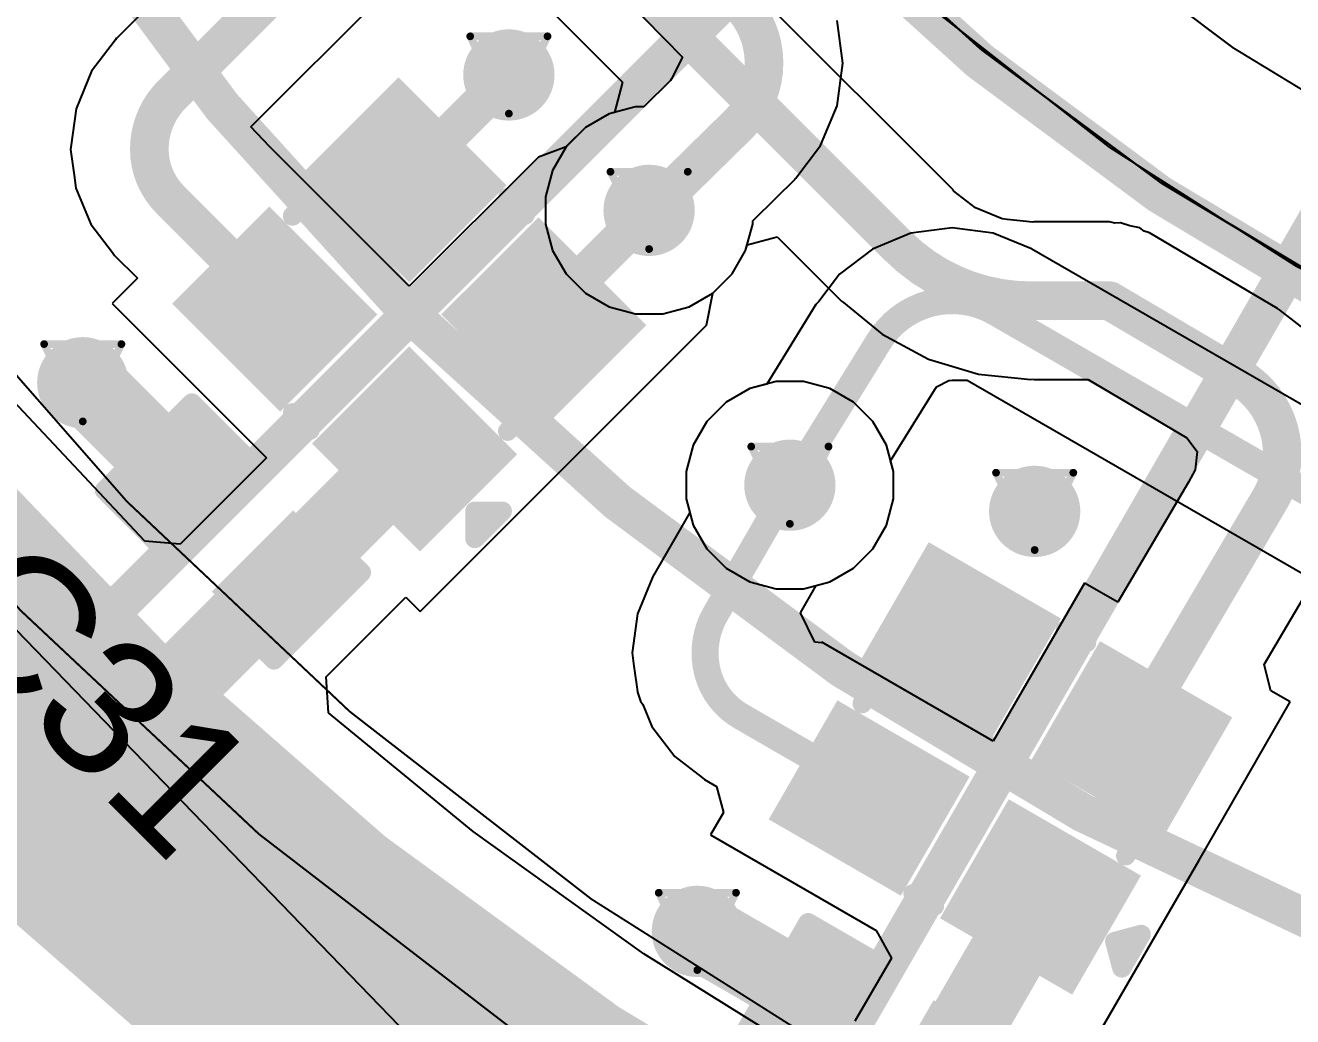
# Model space of a CAD drawing. Header units: inches. Extents: x -0.7 to 8.56, y -0.56 to 6.25.
# Drawn here: x 0.7883 to 1.1162, y 0.0626 to 0.3191 of the extents above; entities that cross this region are included whole.
import ezdxf

# ---------------------------------------------------------------- set-up
doc = ezdxf.new("R2010")
doc.units = ezdxf.units.IN
doc.header["$MEASUREMENT"] = 0
for name, color, linetype in [('Bottom Layer', 5, 'Continuous'), ('Dimension', 6, 'Continuous'), ('Drill Drawing', 1, 'Continuous'), ('Fabrication', 76, 'Continuous'), ('Mechanical 4', 56, 'Continuous'), ('Top Layer', 1, 'Continuous'), ('Top Overlay', 2, 'Continuous'), ('Top Paste', 8, 'Continuous'), ('Top Solder', 216, 'Continuous'), ('Via Holes', 16, 'Continuous')]:
    doc.layers.add(name, color=color, linetype=linetype)
doc.styles.add('Arial', font='', dxfattribs={"height": 0.2})
doc.styles.get('Arial').set_extended_font_data('Arial')

# ---------------------------------------------------------------- blocks, each defined once
blk = doc.blocks.new('SK6812_EC20_12')
at = {"layer": 'Top Layer'}
for points in [[(-0.04133855, 0.03740165), (-0.00984245, 0.03740165), (-0.00984245, 0.00984255), (-0.04133855, 0.00984255)], [(0.00984255, 0.03740175), (0.04133865, 0.03740175), (0.04133865, 0.00984265), (0.00984255, 0.00984265)], [(-0.04133855, -0.00984245), (-0.00984245, -0.00984245), (-0.00984245, -0.03740155), (-0.04133855, -0.03740155)], [(0.00984255, -0.00984235), (0.04133865, -0.00984235), (0.04133865, -0.03740145), (0.00984255, -0.03740145)]]:
    blk.add_hatch(color=1, dxfattribs=at).paths.add_polyline_path(points)
at = {"layer": 'Top Paste'}
for points in [[(-0.04133855, 0.03740165), (-0.00984245, 0.03740165), (-0.00984245, 0.00984255), (-0.04133855, 0.00984255)], [(0.00984255, 0.03740175), (0.04133865, 0.03740175), (0.04133865, 0.00984265), (0.00984255, 0.00984265)], [(-0.04133855, -0.00984245), (-0.00984245, -0.00984245), (-0.00984245, -0.03740155), (-0.04133855, -0.03740155)], [(0.00984255, -0.00984235), (0.04133865, -0.00984235), (0.04133865, -0.03740145), (0.00984255, -0.03740145)]]:
    blk.add_hatch(color=8, dxfattribs=at).paths.add_polyline_path(points)
at = {"layer": 'Top Solder'}
for points in [[(-0.04533855, 0.04140165), (-0.00584245, 0.04140165), (-0.00584245, 0.00584255), (-0.04533855, 0.00584255)], [(0.00584255, 0.04140175), (0.04533865, 0.04140175), (0.04533865, 0.00584265), (0.00584255, 0.00584265)], [(-0.04533855, -0.00584245), (-0.00584245, -0.00584245), (-0.00584245, -0.04140155), (-0.04533855, -0.04140155)], [(0.00584255, -0.00584235), (0.04533865, -0.00584235), (0.04533865, -0.04140145), (0.00584255, -0.04140145)]]:
    blk.add_hatch(color=216, dxfattribs=at).paths.add_polyline_path(points)
at = {"layer": 'Top Overlay'}
for points in [[(-0.0033702, 0.03937, 0.005, 0.005, 0), (0.003, 0.0393701, 0.005, 0.005, 0)], [(-0.03937, -0.0033701, 0.005, 0.005, 0), (-0.03937, 0.003, 0.005, 0.005, 0)], [(0.03937, -0.0033701, 0.005, 0.005, 0), (0.03937, 0.003, 0.005, 0.005, 0)], [(0.0480001, -0.0239999, 0.005, 0.005, 0), (0.0530001, -0.019, 0.005, 0.005, 0)], [(0.0530001, -0.0290001, 0.005, 0.005, 0), (0.0530001, -0.019, 0.005, 0.005, 0)], [(0.0530001, -0.0290001, 0.005, 0.005, 0), (0.0480001, -0.0239999, 0.005, 0.005, 0)], [(-0.0033701, -0.03937, 0.005, 0.005, 0), (0.003, -0.03937, 0.005, 0.005, 0)]]:
    blk.add_lwpolyline(points, format="xyseb", dxfattribs=at)
for points in [[(-0.0046202, 0.03937, 0.0025, 0.0025, 1), (-0.0021202, 0.03937, 0.0025, 0.0025, 1)], [(0.00175, 0.0393701, 0.0025, 0.0025, 1), (0.00425, 0.0393701, 0.0025, 0.0025, 1)], [(-0.04062, 0.003, 0.0025, 0.0025, 1), (-0.03812, 0.003, 0.0025, 0.0025, 1)], [(0.03812, 0.003, 0.0025, 0.0025, 1), (0.04062, 0.003, 0.0025, 0.0025, 1)], [(-0.04062, -0.0033701, 0.0025, 0.0025, 1), (-0.03812, -0.0033701, 0.0025, 0.0025, 1)], [(0.03812, -0.0033701, 0.0025, 0.0025, 1), (0.04062, -0.0033701, 0.0025, 0.0025, 1)], [(0.0517501, -0.019, 0.0025, 0.0025, 1), (0.0542501, -0.019, 0.0025, 0.0025, 1)], [(0.0517501, -0.019, 0.0025, 0.0025, 1), (0.0542501, -0.019, 0.0025, 0.0025, 1)], [(0.0467501, -0.0239999, 0.0025, 0.0025, 1), (0.0492501, -0.0239999, 0.0025, 0.0025, 1)], [(0.0467501, -0.0239999, 0.0025, 0.0025, 1), (0.0492501, -0.0239999, 0.0025, 0.0025, 1)], [(0.0517501, -0.0290001, 0.0025, 0.0025, 1), (0.0542501, -0.0290001, 0.0025, 0.0025, 1)], [(0.0517501, -0.0290001, 0.0025, 0.0025, 1), (0.0542501, -0.0290001, 0.0025, 0.0025, 1)], [(-0.0046201, -0.03937, 0.0025, 0.0025, 1), (-0.0021201, -0.03937, 0.0025, 0.0025, 1)], [(0.00175, -0.03937, 0.0025, 0.0025, 1), (0.00425, -0.03937, 0.0025, 0.0025, 1)]]:
    blk.add_lwpolyline(points, format="xyseb", close=True, dxfattribs=at)
blk = doc.blocks.new('SK6812_EC20_13')
at = {"layer": 'Top Layer'}
for points in [[(-0.04133855, 0.03740165), (-0.00984245, 0.03740165), (-0.00984245, 0.00984255), (-0.04133855, 0.00984255)], [(0.00984255, 0.03740155), (0.04133865, 0.03740155), (0.04133865, 0.00984245), (0.00984255, 0.00984245)], [(-0.04133855, -0.00984245), (-0.00984245, -0.00984245), (-0.00984245, -0.03740155), (-0.04133855, -0.03740155)], [(0.00984255, -0.00984245), (0.04133865, -0.00984245), (0.04133865, -0.03740155), (0.00984255, -0.03740155)]]:
    blk.add_hatch(color=1, dxfattribs=at).paths.add_polyline_path(points)
at = {"layer": 'Top Paste'}
for points in [[(-0.04133855, 0.03740165), (-0.00984245, 0.03740165), (-0.00984245, 0.00984255), (-0.04133855, 0.00984255)], [(0.00984255, 0.03740155), (0.04133865, 0.03740155), (0.04133865, 0.00984245), (0.00984255, 0.00984245)], [(-0.04133855, -0.00984245), (-0.00984245, -0.00984245), (-0.00984245, -0.03740155), (-0.04133855, -0.03740155)], [(0.00984255, -0.00984245), (0.04133865, -0.00984245), (0.04133865, -0.03740155), (0.00984255, -0.03740155)]]:
    blk.add_hatch(color=8, dxfattribs=at).paths.add_polyline_path(points)
at = {"layer": 'Top Solder'}
for points in [[(-0.04533855, 0.04140165), (-0.00584245, 0.04140165), (-0.00584245, 0.00584255), (-0.04533855, 0.00584255)], [(0.00584255, 0.04140155), (0.04533865, 0.04140155), (0.04533865, 0.00584245), (0.00584255, 0.00584245)], [(-0.04533855, -0.00584245), (-0.00584245, -0.00584245), (-0.00584245, -0.04140155), (-0.04533855, -0.04140155)], [(0.00584255, -0.00584245), (0.04533865, -0.00584245), (0.04533865, -0.04140155), (0.00584255, -0.04140155)]]:
    blk.add_hatch(color=216, dxfattribs=at).paths.add_polyline_path(points)
at = {"layer": 'Top Overlay'}
for points in [[(-0.00337, 0.0393701, 0.005, 0.005, 0), (0.003, 0.0393701, 0.005, 0.005, 0)], [(-0.03937, -0.0033701, 0.005, 0.005, 0), (-0.03937, 0.003, 0.005, 0.005, 0)], [(0.03937, -0.0033701, 0.005, 0.005, 0), (0.03937, 0.003, 0.005, 0.005, 0)], [(0.048, -0.024, 0.005, 0.005, 0), (0.053, -0.019, 0.005, 0.005, 0)], [(0.053, -0.0289999, 0.005, 0.005, 0), (0.053, -0.019, 0.005, 0.005, 0)], [(0.048, -0.024, 0.005, 0.005, 0), (0.053, -0.0289999, 0.005, 0.005, 0)], [(-0.0033701, -0.03937, 0.005, 0.005, 0), (0.003, -0.03937, 0.005, 0.005, 0)]]:
    blk.add_lwpolyline(points, format="xyseb", dxfattribs=at)
for points in [[(-0.00462, 0.0393701, 0.0025, 0.0025, 1), (-0.00212, 0.0393701, 0.0025, 0.0025, 1)], [(0.00175, 0.0393701, 0.0025, 0.0025, 1), (0.00425, 0.0393701, 0.0025, 0.0025, 1)], [(-0.04062, 0.003, 0.0025, 0.0025, 1), (-0.03812, 0.003, 0.0025, 0.0025, 1)], [(0.03812, 0.003, 0.0025, 0.0025, 1), (0.04062, 0.003, 0.0025, 0.0025, 1)], [(-0.04062, -0.0033701, 0.0025, 0.0025, 1), (-0.03812, -0.0033701, 0.0025, 0.0025, 1)], [(0.03812, -0.0033701, 0.0025, 0.0025, 1), (0.04062, -0.0033701, 0.0025, 0.0025, 1)], [(0.05175, -0.019, 0.0025, 0.0025, 1), (0.05425, -0.019, 0.0025, 0.0025, 1)], [(0.05175, -0.019, 0.0025, 0.0025, 1), (0.05425, -0.019, 0.0025, 0.0025, 1)], [(0.04675, -0.024, 0.0025, 0.0025, 1), (0.04925, -0.024, 0.0025, 0.0025, 1)], [(0.04675, -0.024, 0.0025, 0.0025, 1), (0.04925, -0.024, 0.0025, 0.0025, 1)], [(0.05175, -0.0289999, 0.0025, 0.0025, 1), (0.05425, -0.0289999, 0.0025, 0.0025, 1)], [(0.05175, -0.0289999, 0.0025, 0.0025, 1), (0.05425, -0.0289999, 0.0025, 0.0025, 1)], [(-0.0046201, -0.03937, 0.0025, 0.0025, 1), (-0.0021201, -0.03937, 0.0025, 0.0025, 1)], [(0.00175, -0.03937, 0.0025, 0.0025, 1), (0.00425, -0.03937, 0.0025, 0.0025, 1)]]:
    blk.add_lwpolyline(points, format="xyseb", close=True, dxfattribs=at)
blk = doc.blocks.new('C___0402_24')
at = {"layer": 'Top Layer'}
for points in [[(-0.0275, -0.0125), (-0.0275, 0.0125), (-0.009500000000000003, 0.0125), (-0.009499999999999996, -0.0125)], [(0.009500000000000003, -0.0125), (0.009499999999999996, 0.0125), (0.0275, 0.0125), (0.0275, -0.0125)]]:
    blk.add_hatch(color=1, dxfattribs=at).paths.add_polyline_path(points)
at = {"layer": 'Top Paste'}
for points in [[(-0.0275, -0.0125), (-0.0275, 0.0125), (-0.009500000000000003, 0.0125), (-0.009499999999999996, -0.0125)], [(0.009500000000000003, -0.0125), (0.009499999999999996, 0.0125), (0.0275, 0.0125), (0.0275, -0.0125)]]:
    blk.add_hatch(color=8, dxfattribs=at).paths.add_polyline_path(points)
at = {"layer": 'Top Solder'}
for points in [[(-0.0298622, -0.0148622), (-0.0298622, 0.0148622), (-0.007137800000000003, 0.0148622), (-0.007137799999999997, -0.0148622)], [(0.007137800000000003, -0.0148622), (0.007137799999999997, 0.0148622), (0.0298622, 0.0148622), (0.0298622, -0.0148622)]]:
    blk.add_hatch(color=216, dxfattribs=at).paths.add_polyline_path(points)
at = {"layer": 'Top Overlay'}
for points in [[(-0.031, 0.016, 0.005, 0.005, 0), (-0.011, 0.016, 0.005, 0.005, 0)], [(-0.031, -0.016, 0.005, 0.005, 0), (-0.031, 0.016, 0.005, 0.005, 0)], [(0.011, 0.016, 0.005, 0.005, 0), (0.031, 0.016, 0.005, 0.005, 0)], [(0.031, -0.016, 0.005, 0.005, 0), (0.031, 0.016, 0.005, 0.005, 0)], [(-0.031, -0.016, 0.005, 0.005, 0), (-0.011, -0.016, 0.005, 0.005, 0)], [(0.011, -0.016, 0.005, 0.005, 0), (0.031, -0.016, 0.005, 0.005, 0)]]:
    blk.add_lwpolyline(points, format="xyseb", dxfattribs=at)
for points in [[(-0.03225, 0.016, 0.0025, 0.0025, 1), (-0.02975, 0.016, 0.0025, 0.0025, 1)], [(-0.03225, 0.016, 0.0025, 0.0025, 1), (-0.02975, 0.016, 0.0025, 0.0025, 1)], [(-0.01225, 0.016, 0.0025, 0.0025, 1), (-0.00975, 0.016, 0.0025, 0.0025, 1)], [(0.00975, 0.016, 0.0025, 0.0025, 1), (0.01225, 0.016, 0.0025, 0.0025, 1)], [(0.02975, 0.016, 0.0025, 0.0025, 1), (0.03225, 0.016, 0.0025, 0.0025, 1)], [(0.02975, 0.016, 0.0025, 0.0025, 1), (0.03225, 0.016, 0.0025, 0.0025, 1)], [(-0.03225, -0.016, 0.0025, 0.0025, 1), (-0.02975, -0.016, 0.0025, 0.0025, 1)], [(-0.03225, -0.016, 0.0025, 0.0025, 1), (-0.02975, -0.016, 0.0025, 0.0025, 1)], [(-0.01225, -0.016, 0.0025, 0.0025, 1), (-0.00975, -0.016, 0.0025, 0.0025, 1)], [(0.00975, -0.016, 0.0025, 0.0025, 1), (0.01225, -0.016, 0.0025, 0.0025, 1)], [(0.02975, -0.016, 0.0025, 0.0025, 1), (0.03225, -0.016, 0.0025, 0.0025, 1)], [(0.02975, -0.016, 0.0025, 0.0025, 1), (0.03225, -0.016, 0.0025, 0.0025, 1)]]:
    blk.add_lwpolyline(points, format="xyseb", close=True, dxfattribs=at)
blk = doc.blocks.new('C___0402_25')
at = {"layer": 'Top Layer'}
for points in [[(-0.0275, -0.0125), (-0.0275, 0.0125), (-0.009500000000000003, 0.0125), (-0.009499999999999996, -0.0125)], [(0.009500000000000003, -0.0125), (0.009499999999999996, 0.0125), (0.0275, 0.0125), (0.0275, -0.0125)]]:
    blk.add_hatch(color=1, dxfattribs=at).paths.add_polyline_path(points)
at = {"layer": 'Top Paste'}
for points in [[(-0.0275, -0.0125), (-0.0275, 0.0125), (-0.009500000000000003, 0.0125), (-0.009499999999999996, -0.0125)], [(0.009500000000000003, -0.0125), (0.009499999999999996, 0.0125), (0.0275, 0.0125), (0.0275, -0.0125)]]:
    blk.add_hatch(color=8, dxfattribs=at).paths.add_polyline_path(points)
at = {"layer": 'Top Solder'}
for points in [[(-0.0298622, -0.0148622), (-0.0298622, 0.0148622), (-0.007137800000000003, 0.0148622), (-0.007137799999999997, -0.0148622)], [(0.007137800000000003, -0.0148622), (0.007137799999999997, 0.0148622), (0.0298622, 0.0148622), (0.0298622, -0.0148622)]]:
    blk.add_hatch(color=216, dxfattribs=at).paths.add_polyline_path(points)
at = {"layer": 'Top Overlay'}
for points in [[(-0.031, 0.016, 0.005, 0.005, 0), (-0.011, 0.016, 0.005, 0.005, 0)], [(-0.031, -0.016, 0.005, 0.005, 0), (-0.031, 0.016, 0.005, 0.005, 0)], [(0.011, 0.016, 0.005, 0.005, 0), (0.031, 0.016, 0.005, 0.005, 0)], [(0.031, -0.016, 0.005, 0.005, 0), (0.031, 0.016, 0.005, 0.005, 0)], [(-0.031, -0.016, 0.005, 0.005, 0), (-0.011, -0.016, 0.005, 0.005, 0)], [(0.011, -0.016, 0.005, 0.005, 0), (0.031, -0.016, 0.005, 0.005, 0)]]:
    blk.add_lwpolyline(points, format="xyseb", dxfattribs=at)
for points in [[(-0.03225, 0.016, 0.0025, 0.0025, 1), (-0.02975, 0.016, 0.0025, 0.0025, 1)], [(-0.03225, 0.016, 0.0025, 0.0025, 1), (-0.02975, 0.016, 0.0025, 0.0025, 1)], [(-0.01225, 0.016, 0.0025, 0.0025, 1), (-0.00975, 0.016, 0.0025, 0.0025, 1)], [(0.00975, 0.016, 0.0025, 0.0025, 1), (0.01225, 0.016, 0.0025, 0.0025, 1)], [(0.02975, 0.016, 0.0025, 0.0025, 1), (0.03225, 0.016, 0.0025, 0.0025, 1)], [(0.02975, 0.016, 0.0025, 0.0025, 1), (0.03225, 0.016, 0.0025, 0.0025, 1)], [(-0.03225, -0.016, 0.0025, 0.0025, 1), (-0.02975, -0.016, 0.0025, 0.0025, 1)], [(-0.03225, -0.016, 0.0025, 0.0025, 1), (-0.02975, -0.016, 0.0025, 0.0025, 1)], [(-0.01225, -0.016, 0.0025, 0.0025, 1), (-0.00975, -0.016, 0.0025, 0.0025, 1)], [(0.00975, -0.016, 0.0025, 0.0025, 1), (0.01225, -0.016, 0.0025, 0.0025, 1)], [(0.02975, -0.016, 0.0025, 0.0025, 1), (0.03225, -0.016, 0.0025, 0.0025, 1)], [(0.02975, -0.016, 0.0025, 0.0025, 1), (0.03225, -0.016, 0.0025, 0.0025, 1)]]:
    blk.add_lwpolyline(points, format="xyseb", close=True, dxfattribs=at)

msp = doc.modelspace()

# ---------------------------------------------------------------- hatches: boundary and pattern name
at = {"layer": 'Bottom Layer'}
h = msp.add_hatch(color=5, dxfattribs=at)
edge = h.paths.add_edge_path()
edge.add_arc((0.9134089, 0.30628), 0.011811, 0, 360)
h = msp.add_hatch(color=5, dxfattribs=at)
edge = h.paths.add_edge_path()
edge.add_arc((0.9496842, 0.2712482), 0.011811, 0, 360)
h = msp.add_hatch(color=5, dxfattribs=at)
edge = h.paths.add_edge_path()
edge.add_arc((0.8031668, 0.22665), 0.011811, 0, 360)
h = msp.add_hatch(color=5, dxfattribs=at)
edge = h.paths.add_edge_path()
edge.add_arc((0.9861072, 0.2001419), 0.011811, 0, 360)
h = msp.add_hatch(color=5, dxfattribs=at)
edge = h.paths.add_edge_path()
edge.add_arc((1.0494398, 0.1933712), 0.011811, 0, 360)
h = msp.add_hatch(color=5, dxfattribs=at)
edge = h.paths.add_edge_path()
edge.add_arc((0.9621769, 0.0847008), 0.011811, 0, 360)
at = {"layer": 'Top Layer'}
h = msp.add_hatch(color=1, dxfattribs=at)
edge = h.paths.add_edge_path()
edge.add_arc((0.9134089, 0.30628), 0.011811, 0, 360)
h = msp.add_hatch(color=1, dxfattribs=at)
edge = h.paths.add_edge_path()
edge.add_arc((0.9496842, 0.2712482), 0.011811, 0, 360)
h = msp.add_hatch(color=1, dxfattribs=at)
edge = h.paths.add_edge_path()
edge.add_arc((0.8031668, 0.22665), 0.011811, 0, 360)
h = msp.add_hatch(color=1, dxfattribs=at)
edge = h.paths.add_edge_path()
edge.add_arc((0.9861072, 0.2001419), 0.011811, 0, 360)
h = msp.add_hatch(color=1, dxfattribs=at)
edge = h.paths.add_edge_path()
edge.add_arc((1.0494398, 0.1933712), 0.011811, 0, 360)
h = msp.add_hatch(color=1, dxfattribs=at)
edge = h.paths.add_edge_path()
edge.add_arc((0.9621769, 0.0847008), 0.011811, 0, 360)
at = {"layer": 'Via Holes'}
h = msp.add_hatch(color=7, dxfattribs=at)
edge = h.paths.add_edge_path()
edge.add_arc((0.9134089, 0.30628), 0.0059055, 0, 360)
h = msp.add_hatch(color=7, dxfattribs=at)
edge = h.paths.add_edge_path()
edge.add_arc((0.9496842, 0.2712482), 0.0059055, 0, 360)
h = msp.add_hatch(color=7, dxfattribs=at)
edge = h.paths.add_edge_path()
edge.add_arc((0.8031668, 0.22665), 0.0059055, 0, 360)
h = msp.add_hatch(color=7, dxfattribs=at)
edge = h.paths.add_edge_path()
edge.add_arc((0.9861072, 0.2001419), 0.0059055, 0, 360)
h = msp.add_hatch(color=7, dxfattribs=at)
edge = h.paths.add_edge_path()
edge.add_arc((1.0494398, 0.1933712), 0.0059055, 0, 360)
h = msp.add_hatch(color=7, dxfattribs=at)
edge = h.paths.add_edge_path()
edge.add_arc((0.9621769, 0.0847008), 0.0059055, 0, 360)

# ---------------------------------------------------------------- linework, layer by layer
at = {"layer": 'Bottom Layer'}
for p, q in [((0.9352979, 0.3343356), (0.9535576, 0.3157339)), ((0.999786, 0.3093598), (0.9983304, 0.3204161)), ((0.9535576, 0.3157339), (0.9583418, 0.31086)), ((0.9583418, 0.31086), (0.9554763, 0.3052615)), ((0.9983304, 0.2983035), (0.999786, 0.3093598)), ((0.9554763, 0.3052615), (0.95524, 0.3048282)), ((0.95524, 0.3048282), (0.9483521, 0.2980592)), ((0.9393355, 0.2962321), (0.9332218, 0.2927024)), ((0.9461545, 0.2980592), (0.9393355, 0.2962321)), ((0.9483521, 0.2980592), (0.9461545, 0.2980592)), ((0.9940629, 0.2880007), (0.9983304, 0.2983035)), ((0.9332218, 0.2927024), (0.92823, 0.2877106)), ((0.92823, 0.2877106), (0.9247003, 0.2815969)), ((0.9876158, 0.2795989), (0.9940629, 0.2880007)), ((0.9247003, 0.2815969), (0.9228732, 0.2747779)), ((0.9826521, 0.2745861), (0.9873386, 0.2791913)), ((0.9873386, 0.2791913), (0.9874018, 0.2792679)), ((0.9874018, 0.2792679), (0.9874687, 0.2793124)), ((0.9874687, 0.2793124), (0.9875976, 0.2795055)), ((0.9875703, 0.2795321), (0.9876158, 0.2795989)), ((0.9875976, 0.2795055), (0.9875703, 0.2795321)), ((0.9228732, 0.2747779), (0.9228732, 0.2677185)), ((0.9764952, 0.2685354), (0.9826521, 0.2745861)), ((0.9228732, 0.2677185), (0.9247003, 0.2608995)), ((0.9746681, 0.2608995), (0.9764952, 0.2677185)), ((0.9764952, 0.2677185), (0.9764952, 0.2685354)), ((1.0280854, 0.2667613), (1.0174317, 0.2653587)), ((1.0387391, 0.2653587), (1.0280854, 0.2667613)), ((1.0174317, 0.2653587), (1.007504, 0.2612465)), ((1.0486075, 0.2612711), (1.0387391, 0.2653587)), ((0.9247003, 0.2608995), (0.92823, 0.2547858)), ((0.9711384, 0.2547858), (0.9746681, 0.2608995)), ((1.007504, 0.2612465), (0.9989788, 0.254705)), ((1.0486993, 0.2612399), (1.0486075, 0.2612711)), ((1.1682178, 0.1922356), (1.0486993, 0.2612399)), ((0.92823, 0.2547858), (0.9332218, 0.249794)), ((0.9661466, 0.249794), (0.9711384, 0.2547858)), ((0.9989788, 0.254705), (0.9935847, 0.2476752)), ((0.9332218, 0.249794), (0.9393355, 0.2462643)), ((0.9600329, 0.2462643), (0.9661466, 0.249794)), ((0.9393355, 0.2462643), (0.9461545, 0.2444372)), ((0.9532139, 0.2444372), (0.9600329, 0.2462643)), ((0.9928545, 0.2468921), (0.9801065, 0.2262908)), ((0.9935847, 0.2476752), (0.9928545, 0.2468921)), ((0.9461545, 0.2444372), (0.9532139, 0.2444372)), ((0.9801065, 0.2262908), (0.9757585, 0.2251258)), ((1.0240626, 0.2256328), (1.0272059, 0.2272313)), ((1.0272059, 0.2272313), (1.0280953, 0.2273057)), ((1.0280953, 0.2273057), (1.0320187, 0.2273097)), ((1.0320187, 0.2273097), (1.1493554, 0.159565)), ((0.9757585, 0.2251258), (0.9696448, 0.2215961)), ((1.0121793, 0.2064291), (1.0240626, 0.2256328)), ((0.9696448, 0.2215961), (0.964653, 0.2166043)), ((0.964653, 0.2166043), (0.9611233, 0.2104906)), ((0.9611233, 0.2104906), (0.9592962, 0.2036716)), ((0.9592962, 0.2036716), (0.9592962, 0.1966122)), ((1.0129182, 0.2036716), (1.0121793, 0.2064291)), ((1.0129182, 0.1966122), (1.0129182, 0.2036716)), ((0.9592962, 0.1966122), (0.9611233, 0.1897932)), ((1.0110911, 0.1897932), (1.0129182, 0.1966122)), ((0.9611233, 0.1897932), (0.964653, 0.1836795)), ((1.0075614, 0.1836795), (1.0110911, 0.1897932)), ((0.964653, 0.1836795), (0.9696448, 0.1786877)), ((1.0025696, 0.1786877), (1.0075614, 0.1836795)), ((0.9696448, 0.1786877), (0.9757585, 0.175158)), ((0.9964559, 0.175158), (1.0025696, 0.1786877)), ((0.9757585, 0.175158), (0.9825775, 0.1733309)), ((0.9896369, 0.1733309), (0.9964559, 0.175158)), ((0.9825775, 0.1733309), (0.9896369, 0.1733309))]:
    msp.add_line(p, q, dxfattribs=at)
for points in [[(0.9728943, 0.3251447, 0.01, 0.01, -0.4105589686091917), (0.9730493, 0.2937318, 0.01, 0.01, 0)], [(0.9499193, 0.2710088, 0.01, 0.01, 0), (0.9730453, 0.2937356, 0.01, 0.01, 0)], [(1.0088897, 0.2369691, 0.007, 0.007, -0.4113535420624391), (1.0392679, 0.2449043, 0.007, 0.007, 0)], [(1.0392681, 0.2449046, 0.007, 0.007, 0), (1.1587866, 0.1759003, 0.007, 0.007, 0)], [(0.9861072, 0.2001419, 0.007, 0.007, 0), (1.0088943, 0.2369666, 0.007, 0.007, 0)]]:
    msp.add_lwpolyline(points, format="xyseb", dxfattribs=at)
for points in [[(0.9705453, 0.2937356, 0.005, 0.005, 1), (0.9755453, 0.2937356, 0.005, 0.005, 1)], [(0.9705493, 0.2937318, 0.005, 0.005, 1), (0.9755493, 0.2937318, 0.005, 0.005, 1)], [(0.9474193, 0.2710088, 0.005, 0.005, 1), (0.9524193, 0.2710088, 0.005, 0.005, 1)], [(1.0375179, 0.2449043, 0.0035, 0.0035, 1), (1.0410179, 0.2449043, 0.0035, 0.0035, 1)], [(1.0375181, 0.2449046, 0.0035, 0.0035, 1), (1.0410181, 0.2449046, 0.0035, 0.0035, 1)], [(1.0071397, 0.2369691, 0.0035, 0.0035, 1), (1.0106397, 0.2369691, 0.0035, 0.0035, 1)], [(1.0071443, 0.2369666, 0.0035, 0.0035, 1), (1.0106443, 0.2369666, 0.0035, 0.0035, 1)], [(0.9843572, 0.2001419, 0.0035, 0.0035, 1), (0.9878572, 0.2001419, 0.0035, 0.0035, 1)]]:
    msp.add_lwpolyline(points, format="xyseb", close=True, dxfattribs=at)
at = {"layer": 'Dimension'}
for points in [[(2.2956693, 0.7664173, 0.01, 0.01, 1), (0.5240157, 0.7664173, 0.01, 0.01, 1)], [(2.1480447, 0.7664144, 0.01, 0.01, 1), (0.6716667, 0.7664144, 0.01, 0.01, 1)]]:
    msp.add_lwpolyline(points, format="xyseb", close=True, dxfattribs=at)
for points in [[(0.8792584, -0.1526061, 0.01, 0.01, 0), (1.8831959, 1.5862635, 0.01, 0.01, 0)], [(0.655656, 0.0120999, 0.01, 0.01, 0), (2.0754373, 1.4318812, 0.01, 0.01, 0)]]:
    msp.add_lwpolyline(points, format="xyseb", dxfattribs=at)
at = {"layer": 'Drill Drawing'}
for points in [[(0.9034089, 0.31628, 0.002, 0.002, 0), (0.9234089, 0.31628, 0.002, 0.002, 0)], [(0.9034089, 0.31628, 0.002, 0.002, 0), (0.9134089, 0.29628, 0.002, 0.002, 0)], [(0.9134089, 0.29628, 0.002, 0.002, 0), (0.9234089, 0.31628, 0.002, 0.002, 0)], [(0.9396842, 0.2812482, 0.002, 0.002, 0), (0.9596842, 0.2812482, 0.002, 0.002, 0)], [(0.9396842, 0.2812482, 0.002, 0.002, 0), (0.9496842, 0.2612482, 0.002, 0.002, 0)], [(0.9496842, 0.2612482, 0.002, 0.002, 0), (0.9596842, 0.2812482, 0.002, 0.002, 0)], [(0.7931668, 0.23665, 0.002, 0.002, 0), (0.8131668, 0.23665, 0.002, 0.002, 0)], [(0.7931668, 0.23665, 0.002, 0.002, 0), (0.8031668, 0.21665, 0.002, 0.002, 0)], [(0.8031668, 0.21665, 0.002, 0.002, 0), (0.8131668, 0.23665, 0.002, 0.002, 0)], [(0.9761072, 0.2101419, 0.002, 0.002, 0), (0.9961072, 0.2101419, 0.002, 0.002, 0)], [(0.9761072, 0.2101419, 0.002, 0.002, 0), (0.9861072, 0.1901419, 0.002, 0.002, 0)], [(0.9861072, 0.1901419, 0.002, 0.002, 0), (0.9961072, 0.2101419, 0.002, 0.002, 0)], [(1.0394398, 0.2033712, 0.002, 0.002, 0), (1.0594398, 0.2033712, 0.002, 0.002, 0)], [(1.0394398, 0.2033712, 0.002, 0.002, 0), (1.0494398, 0.1833712, 0.002, 0.002, 0)], [(1.0494398, 0.1833712, 0.002, 0.002, 0), (1.0594398, 0.2033712, 0.002, 0.002, 0)], [(0.9521769, 0.0947008, 0.002, 0.002, 0), (0.9721769, 0.0947008, 0.002, 0.002, 0)], [(0.9521769, 0.0947008, 0.002, 0.002, 0), (0.9621769, 0.0747008, 0.002, 0.002, 0)], [(0.9621769, 0.0747008, 0.002, 0.002, 0), (0.9721769, 0.0947008, 0.002, 0.002, 0)]]:
    msp.add_lwpolyline(points, format="xyseb", dxfattribs=at)
for points in [[(0.9029089, 0.31628, 0.001, 0.001, 1), (0.9039089, 0.31628, 0.001, 0.001, 1)], [(0.9029089, 0.31628, 0.001, 0.001, 1), (0.9039089, 0.31628, 0.001, 0.001, 1)], [(0.9229089, 0.31628, 0.001, 0.001, 1), (0.9239089, 0.31628, 0.001, 0.001, 1)], [(0.9229089, 0.31628, 0.001, 0.001, 1), (0.9239089, 0.31628, 0.001, 0.001, 1)], [(0.9129089, 0.29628, 0.001, 0.001, 1), (0.9139089, 0.29628, 0.001, 0.001, 1)], [(0.9129089, 0.29628, 0.001, 0.001, 1), (0.9139089, 0.29628, 0.001, 0.001, 1)], [(0.9391842, 0.2812482, 0.001, 0.001, 1), (0.9401842, 0.2812482, 0.001, 0.001, 1)], [(0.9391842, 0.2812482, 0.001, 0.001, 1), (0.9401842, 0.2812482, 0.001, 0.001, 1)], [(0.9591842, 0.2812482, 0.001, 0.001, 1), (0.9601842, 0.2812482, 0.001, 0.001, 1)], [(0.9591842, 0.2812482, 0.001, 0.001, 1), (0.9601842, 0.2812482, 0.001, 0.001, 1)], [(0.9491842, 0.2612482, 0.001, 0.001, 1), (0.9501842, 0.2612482, 0.001, 0.001, 1)], [(0.9491842, 0.2612482, 0.001, 0.001, 1), (0.9501842, 0.2612482, 0.001, 0.001, 1)], [(0.7926668, 0.23665, 0.001, 0.001, 1), (0.7936668, 0.23665, 0.001, 0.001, 1)], [(0.7926668, 0.23665, 0.001, 0.001, 1), (0.7936668, 0.23665, 0.001, 0.001, 1)], [(0.8126668, 0.23665, 0.001, 0.001, 1), (0.8136668, 0.23665, 0.001, 0.001, 1)], [(0.8126668, 0.23665, 0.001, 0.001, 1), (0.8136668, 0.23665, 0.001, 0.001, 1)], [(0.8026668, 0.21665, 0.001, 0.001, 1), (0.8036668, 0.21665, 0.001, 0.001, 1)], [(0.8026668, 0.21665, 0.001, 0.001, 1), (0.8036668, 0.21665, 0.001, 0.001, 1)], [(0.9756072, 0.2101419, 0.001, 0.001, 1), (0.9766072, 0.2101419, 0.001, 0.001, 1)], [(0.9756072, 0.2101419, 0.001, 0.001, 1), (0.9766072, 0.2101419, 0.001, 0.001, 1)], [(0.9956072, 0.2101419, 0.001, 0.001, 1), (0.9966072, 0.2101419, 0.001, 0.001, 1)], [(0.9956072, 0.2101419, 0.001, 0.001, 1), (0.9966072, 0.2101419, 0.001, 0.001, 1)], [(1.0389398, 0.2033712, 0.001, 0.001, 1), (1.0399398, 0.2033712, 0.001, 0.001, 1)], [(1.0389398, 0.2033712, 0.001, 0.001, 1), (1.0399398, 0.2033712, 0.001, 0.001, 1)], [(1.0589398, 0.2033712, 0.001, 0.001, 1), (1.0599398, 0.2033712, 0.001, 0.001, 1)], [(1.0589398, 0.2033712, 0.001, 0.001, 1), (1.0599398, 0.2033712, 0.001, 0.001, 1)], [(0.9856072, 0.1901419, 0.001, 0.001, 1), (0.9866072, 0.1901419, 0.001, 0.001, 1)], [(0.9856072, 0.1901419, 0.001, 0.001, 1), (0.9866072, 0.1901419, 0.001, 0.001, 1)], [(1.0489398, 0.1833712, 0.001, 0.001, 1), (1.0499398, 0.1833712, 0.001, 0.001, 1)], [(1.0489398, 0.1833712, 0.001, 0.001, 1), (1.0499398, 0.1833712, 0.001, 0.001, 1)], [(0.9516769, 0.0947008, 0.001, 0.001, 1), (0.9526769, 0.0947008, 0.001, 0.001, 1)], [(0.9516769, 0.0947008, 0.001, 0.001, 1), (0.9526769, 0.0947008, 0.001, 0.001, 1)], [(0.9716769, 0.0947008, 0.001, 0.001, 1), (0.9726769, 0.0947008, 0.001, 0.001, 1)], [(0.9716769, 0.0947008, 0.001, 0.001, 1), (0.9726769, 0.0947008, 0.001, 0.001, 1)], [(0.9616769, 0.0747008, 0.001, 0.001, 1), (0.9626769, 0.0747008, 0.001, 0.001, 1)], [(0.9616769, 0.0747008, 0.001, 0.001, 1), (0.9626769, 0.0747008, 0.001, 0.001, 1)]]:
    msp.add_lwpolyline(points, format="xyseb", close=True, dxfattribs=at)
at = {"layer": 'Fabrication'}
for points in [[(2.0942342, 1.2335698, 0.0005, 0.0005, -1.167099627659095), (0.6171295, 0.5349223, 0.0005, 0.0005, 0)], [(2.0942342, 1.2335698, 0.0005, 0.0005, -1.167099627659095), (0.6171295, 0.5349223, 0.0005, 0.0005, 0)], [(2.0942342, 1.2335698, 0.0005, 0.0005, -1.167099627659095), (0.6171295, 0.5349223, 0.0005, 0.0005, 0)], [(2.0942342, 1.2335698, 0.0005, 0.0005, -1.167099627659095), (0.6171295, 0.5349223, 0.0005, 0.0005, 0)], [(2.1461081, 1.2259171, 0.0005, 0.0005, -1.205705075990638), (0.5581672, 0.6122038, 0.0005, 0.0005, 0)], [(2.1461081, 1.2259171, 0.0005, 0.0005, -1.205705075990638), (0.5581672, 0.6122038, 0.0005, 0.0005, 0)], [(1.8136853, 1.2005843, 0.0005, 0.0005, -1.25098555056393), (0.8600801, 0.5540853, 0.0005, 0.0005, 0)], [(1.8136853, 1.2005843, 0.0005, 0.0005, -1.25098555056393), (0.8600801, 0.5540853, 0.0005, 0.0005, 0)], [(1.8136853, 1.2005843, 0.0005, 0.0005, -1.25098555056393), (0.8600801, 0.5540853, 0.0005, 0.0005, 0)], [(1.8136853, 1.2005843, 0.0005, 0.0005, -1.25098555056393), (0.8600801, 0.5540853, 0.0005, 0.0005, 0)], [(1.7649782, 1.1912166, 0.0005, 0.0005, -1.342702750343207), (0.8816655, 0.6122038, 0.0005, 0.0005, 0)]]:
    msp.add_lwpolyline(points, format="xyseb", dxfattribs=at)
at = {"layer": 'Mechanical 4'}
for points in [[(2.0004333, 0.7696832, 0.0005, 0.0005, 1), (0.8193309, 0.7696832, 0.0005, 0.0005, 1)], [(2.0004333, 0.7696832, 0.0005, 0.0005, 1), (0.8193309, 0.7696832, 0.0005, 0.0005, 1)], [(2.0004333, 0.7696832, 0.0005, 0.0005, 1), (0.8193309, 0.7696832, 0.0005, 0.0005, 1)], [(2.0004333, 0.7696832, 0.0005, 0.0005, 1), (0.8193309, 0.7696832, 0.0005, 0.0005, 1)], [(2.0009765, 0.7692317, 0.0005, 0.0005, 1), (0.8198741, 0.7692317, 0.0005, 0.0005, 1)], [(2.0009765, 0.7692317, 0.0005, 0.0005, 1), (0.8198741, 0.7692317, 0.0005, 0.0005, 1)], [(2.0009765, 0.7692317, 0.0005, 0.0005, 1), (0.8198741, 0.7692317, 0.0005, 0.0005, 1)], [(2.0009765, 0.7692317, 0.0005, 0.0005, 1), (0.8198741, 0.7692317, 0.0005, 0.0005, 1)]]:
    msp.add_lwpolyline(points, format="xyseb", close=True, dxfattribs=at)
at = {"layer": 'Top Layer'}
for p, q in [((1.0283346, 0.2765795), (0.9307481, 0.3741661)), ((0.8657347, 0.3695782), (0.8119779, 0.3158208)), ((0.6073228, 0.3471575), (0.9423228, 0.0011575)), ((0.8466591, 0.2928253), (0.8959244, 0.3420912)), ((0.9049567, 0.3422807), (0.9428237, 0.3044137)), ((0.8116346, 0.3153347), (0.8054637, 0.3072927)), ((0.8119195, 0.3157622), (0.8116346, 0.3153347)), ((0.8119605, 0.3158033), (0.8119195, 0.3157622)), ((0.8119708, 0.3158102), (0.8119605, 0.3158033)), ((0.8119779, 0.3158208), (0.8119708, 0.3158102)), ((0.8054637, 0.3072927), (0.8014211, 0.2975331)), ((0.9428237, 0.3044137), (0.9407316, 0.2966062)), ((0.8014211, 0.2975331), (0.8001183, 0.2876369)), ((0.9393355, 0.2962321), (0.9332218, 0.2927024)), ((0.9407316, 0.2966062), (0.9393355, 0.2962321)), ((0.8514607, 0.2878141), (0.8466591, 0.2928253)), ((0.9332218, 0.2927024), (0.9282535, 0.2877341)), ((0.8001183, 0.2876369), (0.7999967, 0.2870257)), ((0.7999967, 0.2870257), (0.8000034, 0.2869912)), ((0.8000034, 0.2869912), (0.8009368, 0.2803777)), ((0.8876511, 0.2516236), (0.8514607, 0.2878141)), ((0.9282292, 0.2877103), (0.9210577, 0.2850303)), ((0.9282535, 0.2877341), (0.9282292, 0.2877103)), ((0.9210578, 0.2850303), (0.8876511, 0.2516236)), ((0.9210577, 0.2850303), (0.9210578, 0.2850303)), ((0.8009368, 0.2803777), (0.8013775, 0.2770301)), ((0.8013775, 0.2770301), (0.8052494, 0.2676826)), ((1.0283349, 0.2765793), (1.0283346, 0.2765795)), ((1.0285682, 0.27623), (1.0283349, 0.2765793)), ((1.034155, 0.2719431), (1.0285682, 0.27623)), ((1.0410448, 0.2690893), (1.034155, 0.2719431)), ((1.0423198, 0.2689214), (1.0410448, 0.2690893)), ((1.0489543, 0.2681871), (1.0423198, 0.2689214)), ((0.8052494, 0.2676826), (0.8108667, 0.260362)), ((1.0493222, 0.2682602), (1.0489543, 0.2681871)), ((1.0493227, 0.2682601), (1.0493222, 0.2682602)), ((1.0558933, 0.26826), (1.0493227, 0.2682601)), ((1.0688065, 0.26826), (1.0558933, 0.26826)), ((1.0702183, 0.2679792), (1.0688065, 0.26826)), ((1.0716556, 0.26806), (1.0702183, 0.2679792)), ((1.0740854, 0.26721), (1.0716556, 0.26806)), ((1.0766101, 0.2667078), (1.0740854, 0.26721)), ((1.077807, 0.265908), (1.0766101, 0.2667078)), ((1.0791658, 0.2654327), (1.077807, 0.265908)), ((0.9750422, 0.2622956), (0.9828497, 0.2643876)), ((0.9828497, 0.2643876), (0.9994966, 0.2477407)), ((1.1122945, 0.2458939), (1.0791658, 0.2654327)), ((0.8108667, 0.260362), (0.811369, 0.2596103)), ((0.811369, 0.2596103), (0.8173129, 0.2536664)), ((0.9711384, 0.2547858), (0.9746681, 0.2608995)), ((0.9746681, 0.2608995), (0.9750422, 0.2622956)), ((0.8173129, 0.2536664), (0.8107602, 0.2471137)), ((0.9661467, 0.2497941), (0.9711384, 0.2547858)), ((0.964542, 0.241546), (0.9661467, 0.2497941)), ((0.8107602, 0.2471137), (0.8506688, 0.2072051)), ((0.9994966, 0.2477407), (0.9999939, 0.2474084)), ((0.9999939, 0.2474084), (1.0100178, 0.2391821)), ((1.1127609, 0.2454772), (1.1122945, 0.2458939)), ((1.1211199, 0.2390632), (1.1127609, 0.2454772)), ((0.9238416, 0.2008457), (0.964542, 0.2415461)), ((0.964542, 0.2415461), (0.964542, 0.241546)), ((1.0100178, 0.2391821), (1.0219738, 0.2327914)), ((1.0219738, 0.2327914), (1.0349469, 0.2288561)), ((0.9825775, 0.2269529), (0.9757585, 0.2251258)), ((0.9896369, 0.2269529), (0.9825775, 0.2269529)), ((0.9964559, 0.2251258), (0.9896369, 0.2269529)), ((1.0349469, 0.2288561), (1.0484384, 0.2275273)), ((1.0484384, 0.2275273), (1.0488584, 0.2275687)), ((1.0488584, 0.2275687), (1.0493223, 0.2274764)), ((1.0493223, 0.2274764), (1.063241, 0.2274764)), ((1.063241, 0.2274764), (1.0888079, 0.2123975)), ((0.9757585, 0.2251258), (0.9696448, 0.2215961)), ((1.0025696, 0.2215961), (0.9964559, 0.2251258)), ((0.8192186, 0.1856544), (0.7852678, 0.2219032)), ((0.9696448, 0.2215961), (0.964653, 0.2166043)), ((1.0075614, 0.2166043), (1.0025696, 0.2215961)), ((0.964653, 0.2166043), (0.9611233, 0.2104906)), ((1.0110911, 0.2104906), (1.0075614, 0.2166043)), ((0.9611233, 0.2104906), (0.9592962, 0.2036716)), ((1.0129182, 0.2036716), (1.0110911, 0.2104906)), ((1.0888079, 0.2123975), (1.0914606, 0.2088623)), ((0.8506688, 0.2072051), (0.8373846, 0.193921)), ((1.091416, 0.2081261), (1.0909991, 0.2041129)), ((1.0914606, 0.2088623), (1.091416, 0.2081261)), ((0.9592962, 0.2036716), (0.9592962, 0.1966122)), ((1.0129182, 0.1966122), (1.0129182, 0.2036716)), ((1.0909991, 0.2041129), (1.0892668, 0.2009568)), ((0.890435, 0.1674391), (0.9238416, 0.2008457)), ((1.0892668, 0.2009568), (1.0709443, 0.1698503)), ((0.837383, 0.1939194), (0.8368238, 0.1933601)), ((0.837384, 0.19392), (0.837383, 0.1939194)), ((0.8373846, 0.193921), (0.837384, 0.19392)), ((0.9592962, 0.1966122), (0.9602448, 0.193072)), ((1.0110911, 0.1897932), (1.0129182, 0.1966122)), ((0.8368238, 0.1933601), (0.8283422, 0.1848784)), ((0.9602448, 0.193072), (0.9505745, 0.176323)), ((1.0075614, 0.1836795), (1.0110911, 0.1897932)), ((0.8283422, 0.1848784), (0.8192186, 0.1856544)), ((1.0025696, 0.1786877), (1.0075614, 0.1836795)), ((1.1087884, 0.1537414), (1.1280792, 0.186492)), ((0.9964559, 0.175158), (1.0025696, 0.1786877)), ((0.9505003, 0.1761045), (0.9466554, 0.166822)), ((0.9505745, 0.176323), (0.9505003, 0.1761045)), ((0.9888366, 0.1671452), (0.9929152, 0.1742093)), ((0.9929152, 0.1742093), (0.9964559, 0.175158)), ((1.0623277, 0.1748251), (1.0387057, 0.1339106)), ((1.0709443, 0.1698503), (1.0623277, 0.1748251)), ((0.8734342, 0.1578746), (0.8867169, 0.1711572)), ((0.8867169, 0.1711572), (0.890435, 0.1674391)), ((0.9466554, 0.166822), (0.9453281, 0.1567403)), ((0.9925433, 0.1595652), (0.9888366, 0.1671452)), ((0.872875, 0.1573153), (0.8734342, 0.1578746)), ((0.9942798, 0.1593248), (0.9925433, 0.1595652)), ((0.9943816, 0.1595011), (0.9942798, 0.1593248)), ((1.0387057, 0.1339106), (0.9943816, 0.1595011)), ((0.8661531, 0.1505933), (0.8728734, 0.1573137)), ((0.8728734, 0.1573137), (0.872874, 0.1573147)), ((0.872874, 0.1573147), (0.872875, 0.1573153)), ((0.9453281, 0.1567403), (0.945775, 0.153346)), ((0.945775, 0.153346), (0.9460081, 0.1515746)), ((0.9460081, 0.1515746), (0.9459932, 0.1515002)), ((0.9459932, 0.1515002), (0.9463978, 0.1486152)), ((1.1105706, 0.146972), (1.1087884, 0.1537414)), ((0.8667294, 0.1412701), (0.8661531, 0.1505933)), ((0.9463978, 0.1486152), (0.9466553, 0.1466586)), ((0.9466553, 0.1466586), (0.9466807, 0.1465971)), ((0.9466807, 0.1465971), (0.9474245, 0.1442958)), ((0.9474245, 0.1442958), (0.947429, 0.1442817)), ((0.947429, 0.1442817), (0.9480253, 0.1433894)), ((1.1155848, 0.1440771), (1.1105706, 0.146972)), ((0.9041333, 0.1105736), (0.8667294, 0.1412701)), ((0.9480253, 0.1433894), (0.9503898, 0.1376813)), ((1.0919628, 0.1031625), (1.1155848, 0.1440771)), ((0.9503898, 0.1376813), (0.9563086, 0.1299677)), ((0.9563086, 0.1299677), (0.963507, 0.1244442)), ((0.963507, 0.1244442), (0.9640035, 0.1240088)), ((0.9640035, 0.1240088), (0.9671318, 0.1222027)), ((0.9671318, 0.1222027), (0.9689436, 0.1154411)), ((0.9689436, 0.1154411), (0.9656021, 0.1096535)), ((0.948323, 0.0789077), (0.9041333, 0.1105736)), ((0.9656021, 0.1096535), (1.0084177, 0.0849339)), ((1.0631833, 0.0533149), (1.0919628, 0.1031625)), ((1.0084177, 0.0849339), (1.0123773, 0.077792)), ((0.989982, 0.0530024), (0.948323, 0.0789077)), ((1.0123773, 0.077792), (1.0029498, 0.0614632))]:
    msp.add_line(p, q, dxfattribs=at)
for points in [[(0.8263972, 0.3014017, 0.01, 0.01, 0), (0.8849358, 0.3599409, 0.01, 0.01, 0)], [(0.9163289, 0.3597469, 0.01, 0.01, 0), (1.0139158, 0.2621599, 0.01, 0.01, 0)], [(0.7975567, 0.1295476, 0.08, 0.08, -0.06444939463346996), (0.6547564, 0.3065438, 0.08, 0.08, 0)], [(0.8862591, 0.2791285, 0.01, 0.01, 0), (0.9134085, 0.3062777, 0.01, 0.01, 0)], [(0.8203885, 0.2870257, 0.01, 0.01, -0.2007135270102288), (0.826356, 0.3013608, 0.01, 0.01, 0)], [(0.8263562, 0.3013606, 0.01, 0.01, 0), (0.8263972, 0.3014017, 0.01, 0.01, 0)], [(0.8257881, 0.2740295, 0.01, 0.01, -0.1984661258569603), (0.8203885, 0.2870257, 0.01, 0.01, 0)], [(0.8257882, 0.2740295, 0.01, 0.01, 0), (0.8529372, 0.2468804, 0.01, 0.01, 0)], [(0.9225343, 0.2440966, 0.01, 0.01, 0), (0.9496836, 0.2712456, 0.01, 0.01, 0)], [(1.0493222, 0.2478683, 0.01, 0.01, -0.2036222772454963), (1.0139157, 0.2621601, 0.01, 0.01, 0)], [(1.0493223, 0.2478682, 0.01, 0.01, 0), (1.0688065, 0.2478682, 0.01, 0.01, 0)], [(1.0688065, 0.2478682, 0.01, 0.01, 0), (1.1019352, 0.2283294, 0.01, 0.01, 0)], [(0.8049511, 0.2252351, 0.02, 0.02, 0), (0.8261067, 0.2040803, 0.02, 0.02, 0)], [(1.1019352, 0.2283294, 0.01, 0.01, -0.4093815859905123), (1.1105755, 0.1969582, 0.01, 0.01, 0)], [(0.8554086, 0.175897, 0.02, 0.02, 0), (0.8890431, 0.2095314, 0.02, 0.02, 0)], [(0.9669097, 0.1668916, 0.007, 0.007, 0), (0.9861072, 0.2001419, 0.007, 0.007, 0)], [(1.0799703, 0.1449951, 0.01, 0.01, 0), (1.1105089, 0.1968413, 0.01, 0.01, 0)], [(1.1105449, 0.1969038, 0.01, 0.01, -0.002574965235715766), (1.1105089, 0.1968413, 0.01, 0.01, 0)], [(1.110545, 0.1969038, 0.01, 0.01, 0), (1.1105754, 0.1969582, 0.01, 0.01, 0)], [(0.8052985, 0.1257866, 0.02, 0.02, 0), (0.8548494, 0.1753377, 0.02, 0.02, 0)], [(0.8548494, 0.1753377, 0.02, 0.02, 0), (0.8554086, 0.175897, 0.02, 0.02, 0)], [(0.9868245, -0.0086095, 0.08, 0.08, -0.0664244027910877), (0.7975567, 0.1295476, 0.08, 0.08, 0)], [(0.9648557, 0.1515, 0.007, 0.007, -0.2007135270102287), (0.9669097, 0.1668911, 0.007, 0.007, 0)], [(0.9734349, 0.1403443, 0.007, 0.007, -0.1984661258569602), (0.9648557, 0.1515002, 0.007, 0.007, 0)], [(1.074889, 0.1363684, 0.01, 0.01, 0), (1.0799703, 0.1449951, 0.01, 0.01, 0)], [(0.9734346, 0.1403442, 0.007, 0.007, 0), (1.0066857, 0.121147, 0.007, 0.007, 0)], [(1.0271613, 0.0524191, 0.02, 0.02, 0), (1.0509445, 0.0936127, 0.02, 0.02, 0)], [(0.9642667, 0.0837959, 0.02, 0.02, 0), (0.9901767, 0.0688374, 0.02, 0.02, 0)]]:
    msp.add_lwpolyline(points, format="xyseb", dxfattribs=at)
for points in [[(0.9109085, 0.3062777, 0.005, 0.005, 1), (0.9159085, 0.3062777, 0.005, 0.005, 1)], [(0.823856, 0.3013608, 0.005, 0.005, 1), (0.828856, 0.3013608, 0.005, 0.005, 1)], [(0.8238562, 0.3013606, 0.005, 0.005, 1), (0.8288562, 0.3013606, 0.005, 0.005, 1)], [(0.8238972, 0.3014017, 0.005, 0.005, 1), (0.8288972, 0.3014017, 0.005, 0.005, 1)], [(0.8238972, 0.3014017, 0.005, 0.005, 1), (0.8288972, 0.3014017, 0.005, 0.005, 1)], [(0.8178885, 0.2870257, 0.005, 0.005, 1), (0.8228885, 0.2870257, 0.005, 0.005, 1)], [(0.8178885, 0.2870257, 0.005, 0.005, 1), (0.8228885, 0.2870257, 0.005, 0.005, 1)], [(0.8837591, 0.2791285, 0.005, 0.005, 1), (0.8887591, 0.2791285, 0.005, 0.005, 1)], [(0.8232881, 0.2740295, 0.005, 0.005, 1), (0.8282881, 0.2740295, 0.005, 0.005, 1)], [(0.8232882, 0.2740295, 0.005, 0.005, 1), (0.8282882, 0.2740295, 0.005, 0.005, 1)], [(0.9471836, 0.2712456, 0.005, 0.005, 1), (0.9521836, 0.2712456, 0.005, 0.005, 1)], [(1.0114157, 0.2621601, 0.005, 0.005, 1), (1.0164157, 0.2621601, 0.005, 0.005, 1)], [(1.0114158, 0.2621599, 0.005, 0.005, 1), (1.0164158, 0.2621599, 0.005, 0.005, 1)], [(1.0468222, 0.2478683, 0.005, 0.005, 1), (1.0518222, 0.2478683, 0.005, 0.005, 1)], [(1.0468223, 0.2478682, 0.005, 0.005, 1), (1.0518223, 0.2478682, 0.005, 0.005, 1)], [(1.0663065, 0.2478682, 0.005, 0.005, 1), (1.0713065, 0.2478682, 0.005, 0.005, 1)], [(1.0663065, 0.2478682, 0.005, 0.005, 1), (1.0713065, 0.2478682, 0.005, 0.005, 1)], [(0.8504372, 0.2468804, 0.005, 0.005, 1), (0.8554372, 0.2468804, 0.005, 0.005, 1)], [(0.9200343, 0.2440966, 0.005, 0.005, 1), (0.9250343, 0.2440966, 0.005, 0.005, 1)], [(0.7999511, 0.2252351, 0.01, 0.01, 1), (0.8099511, 0.2252351, 0.01, 0.01, 1)], [(1.0994352, 0.2283294, 0.005, 0.005, 1), (1.1044352, 0.2283294, 0.005, 0.005, 1)], [(1.0994352, 0.2283294, 0.005, 0.005, 1), (1.1044352, 0.2283294, 0.005, 0.005, 1)], [(0.8840431, 0.2095314, 0.01, 0.01, 1), (0.8940431, 0.2095314, 0.01, 0.01, 1)], [(0.8211067, 0.2040803, 0.01, 0.01, 1), (0.8311067, 0.2040803, 0.01, 0.01, 1)], [(0.9843572, 0.2001419, 0.0035, 0.0035, 1), (0.9878572, 0.2001419, 0.0035, 0.0035, 1)], [(1.1080089, 0.1968413, 0.005, 0.005, 1), (1.1130089, 0.1968413, 0.005, 0.005, 1)], [(1.1080089, 0.1968413, 0.005, 0.005, 1), (1.1130089, 0.1968413, 0.005, 0.005, 1)], [(1.1080449, 0.1969038, 0.005, 0.005, 1), (1.1130449, 0.1969038, 0.005, 0.005, 1)], [(1.108045, 0.1969038, 0.005, 0.005, 1), (1.113045, 0.1969038, 0.005, 0.005, 1)], [(1.1080754, 0.1969582, 0.005, 0.005, 1), (1.1130754, 0.1969582, 0.005, 0.005, 1)], [(1.1080755, 0.1969582, 0.005, 0.005, 1), (1.1130755, 0.1969582, 0.005, 0.005, 1)], [(0.8498494, 0.1753377, 0.01, 0.01, 1), (0.8598494, 0.1753377, 0.01, 0.01, 1)], [(0.8498494, 0.1753377, 0.01, 0.01, 1), (0.8598494, 0.1753377, 0.01, 0.01, 1)], [(0.8504086, 0.175897, 0.01, 0.01, 1), (0.8604086, 0.175897, 0.01, 0.01, 1)], [(0.8504086, 0.175897, 0.01, 0.01, 1), (0.8604086, 0.175897, 0.01, 0.01, 1)], [(0.7775567, 0.1295476, 0.04, 0.04, 1), (0.8175567, 0.1295476, 0.04, 0.04, 1)], [(0.7775567, 0.1295476, 0.04, 0.04, 1), (0.8175567, 0.1295476, 0.04, 0.04, 1)], [(0.9651597, 0.1668916, 0.0035, 0.0035, 1), (0.9686597, 0.1668916, 0.0035, 0.0035, 1)], [(0.9651597, 0.1668911, 0.0035, 0.0035, 1), (0.9686597, 0.1668911, 0.0035, 0.0035, 1)], [(0.9631057, 0.1515002, 0.0035, 0.0035, 1), (0.9666057, 0.1515002, 0.0035, 0.0035, 1)], [(0.9631057, 0.1515, 0.0035, 0.0035, 1), (0.9666057, 0.1515, 0.0035, 0.0035, 1)], [(1.0774703, 0.1449951, 0.005, 0.005, 1), (1.0824703, 0.1449951, 0.005, 0.005, 1)], [(1.0774703, 0.1449951, 0.005, 0.005, 1), (1.0824703, 0.1449951, 0.005, 0.005, 1)], [(0.9716846, 0.1403442, 0.0035, 0.0035, 1), (0.9751846, 0.1403442, 0.0035, 0.0035, 1)], [(0.9716849, 0.1403443, 0.0035, 0.0035, 1), (0.9751849, 0.1403443, 0.0035, 0.0035, 1)], [(1.072389, 0.1363684, 0.005, 0.005, 1), (1.077389, 0.1363684, 0.005, 0.005, 1)], [(0.8002985, 0.1257866, 0.01, 0.01, 1), (0.8102985, 0.1257866, 0.01, 0.01, 1)], [(1.0049357, 0.121147, 0.0035, 0.0035, 1), (1.0084357, 0.121147, 0.0035, 0.0035, 1)], [(1.0459445, 0.0936127, 0.01, 0.01, 1), (1.0559445, 0.0936127, 0.01, 0.01, 1)], [(0.9592667, 0.0837959, 0.01, 0.01, 1), (0.9692667, 0.0837959, 0.01, 0.01, 1)], [(0.9851767, 0.0688374, 0.01, 0.01, 1), (0.9951767, 0.0688374, 0.01, 0.01, 1)]]:
    msp.add_lwpolyline(points, format="xyseb", close=True, dxfattribs=at)
at = {"layer": 'Top Overlay'}
msp.add_lwpolyline([(2.0004075, 0.7664147, 0.01, 0.01, 1), (0.8193051, 0.7664147, 0.01, 0.01, 1)], format="xyseb", close=True, dxfattribs=at)

# ---------------------------------------------------------------- block references
for name, p, rotation in [('SK6812_EC20_12', (0.887651, 0.2443299), 315), ('C___0402_24', (0.8420166, 0.1881705), 315), ('SK6812_EC20_13', (1.0405934, 0.1268653), 329.9999999999999), ('C___0402_25', (1.0096622, 0.0575875), 329.9999999999999)]:
    msp.add_blockref(name, p, dxfattribs=dict(rotation=rotation))

# ---------------------------------------------------------------- texts
at = {"layer": 'Top Overlay', "style": 'Arial'}
msp.add_text('C31', height=0.035, rotation=315, dxfattribs=at).set_placement((0.7629558, 0.1648695))

doc.saveas('drawing.dxf')
